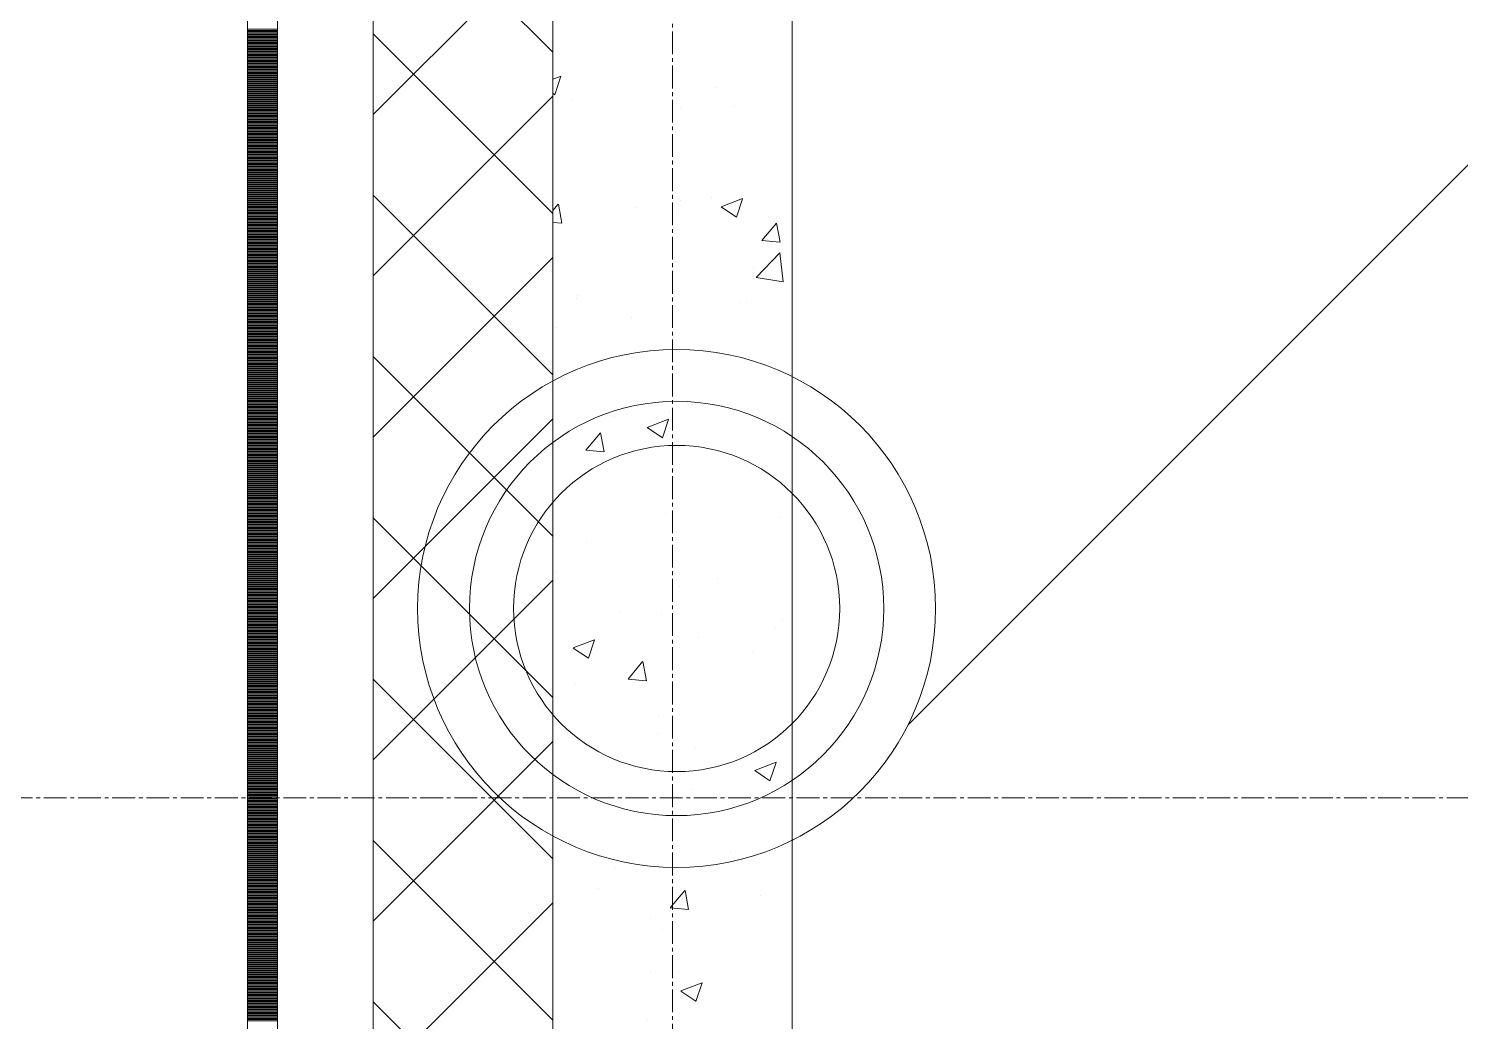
# Model space of a CAD drawing. Header units: millimetres. Extents: x 538266 to 1167394, y 114608 to 637157.
# Drawn here: x 828700 to 829896, y 151626 to 152455 of the extents above; entities that cross this region are included whole.
import ezdxf
from ezdxf.enums import TextEntityAlignment as Align

# ---------------------------------------------------------------- set-up
doc = ezdxf.new("R2010")
doc.units = ezdxf.units.MM
doc.linetypes.add('CENTER2', pattern=[28.575, 19.05, -3.175, 3.175, -3.175])
doc.linetypes.add('DASHED', pattern=[19.05, 12.7, -6.35])
doc.layers.get('Defpoints').update_dxf_attribs({"color": 140})
doc.layers.add('АР_Делит', color=120, linetype='Continuous', lineweight=0, plot=False)
for name, color, linetype, lineweight in [('АР_Стены ПЕНОблок', 52, 'Continuous', 20), ('АР_Тонкая', 254, 'Continuous', 5), ('АР_Утеплитель', 31, 'Continuous', 0), ('АР_Штриховка', 8, 'Continuous', 0)]:
    doc.layers.add(name, color=color, linetype=linetype, lineweight=lineweight)
doc.layers.add('РД_Оси_100', color=7, linetype='Continuous', lineweight=0, true_color=0x525252)
doc.layers.add('ФВ-5', color=7, linetype='Continuous')
doc.styles.add('style1', font='ARIALN.TTF')

# ---------------------------------------------------------------- blocks, each defined once
blk = doc.blocks.new('2_этаж')
at = {"layer": 'АР_Делит', "color": 18, "true_color": 0x000000}
for radius in [216.3, 173, 136.2]:
    blk.add_circle((672877, 151971.3), radius, dxfattribs=at)
at = {"layer": 'АР_Стены ПЕНОблок', "color": 18, "linetype": 'Continuous', "lineweight": 20, "true_color": 0x000000}
for p, q in [((672773.6, 213213.2), (672773.6, 137013.2)), ((672973.6, 137013.2), (672973.6, 213213.2))]:
    blk.add_line(p, q, dxfattribs=at)
at = {"layer": 'АР_Тонкая', "color": 18, "linetype": 'Continuous', "lineweight": 5, "true_color": 0x000000}
for p, q in [((672518.6, 213213.2), (672518.6, 137013.2)), ((672543.6, 213213.2), (672543.6, 137013.2)), ((672543.6, 137013.2), (672543.6, 213213.2)), ((672623.6, 137013.2), (672623.6, 213213.2))]:
    blk.add_line(p, q, dxfattribs=at)
at = {"layer": 'АР_Утеплитель', "color": 18, "linetype": 'Continuous', "lineweight": 0, "true_color": 0x000000}
for p, q in [((672623.6, 213213.2), (672623.6, 137013.2)), ((672773.6, 137013.2), (672773.6, 213213.2))]:
    blk.add_line(p, q, dxfattribs=at)
at = {"layer": 'АР_Штриховка', "color": 18, "linetype": 'Continuous', "lineweight": 0, "true_color": 0x000000}
for p, q in [((672773.6, 152435.8), (672623.6, 152585.8)), ((672623.6, 152383.7), (672773.6, 152533.7)), ((672518.6, 152455), (672543.6, 152455)), ((672518.6, 152454), (672543.6, 152454)), ((672518.6, 152453), (672543.6, 152453)), ((672518.6, 152452), (672543.6, 152452)), ((672518.6, 152451), (672543.6, 152451)), ((672518.6, 152450), (672543.6, 152450)), ((672518.6, 152449), (672543.6, 152449)), ((672773.6, 152301.1), (672623.6, 152451.1)), ((672518.6, 152448), (672543.6, 152448)), ((672518.6, 152447), (672543.6, 152447)), ((672518.6, 152446), (672543.6, 152446)), ((672518.6, 152445), (672543.6, 152445)), ((672518.6, 152444), (672543.6, 152444)), ((672518.6, 152443), (672543.6, 152443)), ((672518.6, 152442), (672543.6, 152442)), ((672518.6, 152441), (672543.6, 152441)), ((672518.6, 152440), (672543.6, 152440)), ((672518.6, 152439), (672543.6, 152439)), ((672518.6, 152438), (672543.6, 152438)), ((672518.6, 152437), (672543.6, 152437)), ((672518.6, 152436), (672543.6, 152436)), ((672518.6, 152435), (672543.6, 152435)), ((672518.6, 152434), (672543.6, 152434)), ((672518.6, 152433), (672543.6, 152433)), ((672518.6, 152432), (672543.6, 152432)), ((672518.6, 152431), (672543.6, 152431)), ((672518.6, 152430), (672543.6, 152430)), ((672518.6, 152429), (672543.6, 152429)), ((672518.6, 152428), (672543.6, 152428)), ((672518.6, 152427), (672543.6, 152427)), ((672518.6, 152426), (672543.6, 152426)), ((672518.6, 152425), (672543.6, 152425)), ((672518.6, 152424), (672543.6, 152424)), ((672518.6, 152423), (672543.6, 152423)), ((672518.6, 152422), (672543.6, 152422)), ((672518.6, 152421), (672543.6, 152421)), ((672518.6, 152420), (672543.6, 152420)), ((672518.6, 152419), (672543.6, 152419)), ((672518.6, 152418), (672543.6, 152418)), ((672518.6, 152417), (672543.6, 152417)), ((672518.6, 152416), (672543.6, 152416)), ((672518.6, 152415), (672543.6, 152415)), ((672518.6, 152414), (672543.6, 152414)), ((672518.6, 152413), (672543.6, 152413)), ((672773.6, 152413.2), (672780.5, 152415.8)), ((672775.3, 152400.3), (672780.4, 152415.7)), ((672973.1, 152414.4), (672973.1, 152414.4)), ((672518.6, 152412), (672543.6, 152412)), ((672518.6, 152411), (672543.6, 152411)), ((672518.6, 152410), (672543.6, 152410)), ((672518.6, 152409), (672543.6, 152409)), ((672518.6, 152408), (672543.6, 152408)), ((672518.6, 152407), (672543.6, 152407)), ((672518.6, 152406), (672543.6, 152406)), ((672518.6, 152405), (672543.6, 152405)), ((672518.6, 152404), (672543.6, 152404)), ((672518.6, 152403), (672543.6, 152403)), ((672518.6, 152402), (672543.6, 152402)), ((672518.6, 152401), (672543.6, 152401)), ((672773.6, 152401.5), (672775.3, 152400.3)), ((672909.5, 152406), (672909.5, 152406)), ((672518.6, 152400), (672543.6, 152400)), ((672518.6, 152399), (672543.6, 152399)), ((672518.6, 152398), (672543.6, 152398)), ((672518.6, 152397), (672543.6, 152397)), ((672518.6, 152396), (672543.6, 152396)), ((672518.6, 152395), (672543.6, 152395)), ((672518.6, 152394), (672543.6, 152394)), ((672518.6, 152393), (672543.6, 152393)), ((672518.6, 152392), (672543.6, 152392)), ((672518.6, 152391), (672543.6, 152391)), ((672518.6, 152390), (672543.6, 152390)), ((672518.6, 152389), (672543.6, 152389)), ((672623.6, 152249), (672773.6, 152399)), ((672789.7, 152396.2), (672789.7, 152396.2)), ((672925.3, 152390.5), (672925.3, 152390.5)), ((672518.6, 152388), (672543.6, 152388)), ((672518.6, 152387), (672543.6, 152387)), ((672518.6, 152386), (672543.6, 152386)), ((672518.6, 152385), (672543.6, 152385)), ((672518.6, 152384), (672543.6, 152384)), ((672518.6, 152383), (672543.6, 152383)), ((672518.6, 152382), (672543.6, 152382)), ((672518.6, 152381), (672543.6, 152381)), ((672518.6, 152380), (672543.6, 152380)), ((672518.6, 152379), (672543.6, 152379)), ((672518.6, 152378), (672543.6, 152378)), ((672518.6, 152377), (672543.6, 152377)), ((672880.1, 152388.7), (672880.1, 152388.7)), ((672518.6, 152376), (672543.6, 152376)), ((672518.6, 152375), (672543.6, 152375)), ((672518.6, 152374), (672543.6, 152374)), ((672518.6, 152373), (672543.6, 152373)), ((672518.6, 152372), (672543.6, 152372)), ((672518.6, 152371), (672543.6, 152371)), ((672518.6, 152370), (672543.6, 152370)), ((672518.6, 152369), (672543.6, 152369)), ((672518.6, 152368), (672543.6, 152368)), ((672518.6, 152367), (672543.6, 152367)), ((672518.6, 152366), (672543.6, 152366)), ((672518.6, 152365), (672543.6, 152365)), ((672518.6, 152364), (672543.6, 152364)), ((672518.6, 152363), (672543.6, 152363)), ((672518.6, 152362), (672543.6, 152362)), ((672518.6, 152361), (672543.6, 152361)), ((672518.6, 152360), (672543.6, 152360)), ((672518.6, 152359), (672543.6, 152359)), ((672518.6, 152358), (672543.6, 152358)), ((672518.6, 152357), (672543.6, 152357)), ((672518.6, 152356), (672543.6, 152356)), ((672518.6, 152355), (672543.6, 152355)), ((672518.6, 152354), (672543.6, 152354)), ((672518.6, 152353), (672543.6, 152353)), ((672518.6, 152352), (672543.6, 152352)), ((672518.6, 152351), (672543.6, 152351)), ((672518.6, 152350), (672543.6, 152350)), ((672518.6, 152349), (672543.6, 152349)), ((672518.6, 152348), (672543.6, 152348)), ((672518.6, 152347), (672543.6, 152347)), ((672518.6, 152346), (672543.6, 152346)), ((672518.6, 152345), (672543.6, 152345)), ((672518.6, 152344), (672543.6, 152344)), ((672518.6, 152343), (672543.6, 152343)), ((672518.6, 152342), (672543.6, 152342)), ((672518.6, 152341), (672543.6, 152341)), ((672518.6, 152340), (672543.6, 152340)), ((672518.6, 152339), (672543.6, 152339)), ((672518.6, 152338), (672543.6, 152338)), ((672518.6, 152337), (672543.6, 152337)), ((672518.6, 152336), (672543.6, 152336)), ((672518.6, 152335), (672543.6, 152335)), ((672518.6, 152334), (672543.6, 152334)), ((672518.6, 152333), (672543.6, 152333)), ((672518.6, 152332), (672543.6, 152332)), ((672518.6, 152331), (672543.6, 152331)), ((672518.6, 152330), (672543.6, 152330)), ((672518.6, 152329), (672543.6, 152329)), ((672518.6, 152328), (672543.6, 152328)), ((672518.6, 152327), (672543.6, 152327)), ((672518.6, 152326), (672543.6, 152326)), ((672518.6, 152325), (672543.6, 152325)), ((672518.6, 152324), (672543.6, 152324)), ((672518.6, 152323), (672543.6, 152323)), ((672518.6, 152322), (672543.6, 152322)), ((672518.6, 152321), (672543.6, 152321)), ((672518.6, 152320), (672543.6, 152320)), ((672518.6, 152319), (672543.6, 152319)), ((672518.6, 152318), (672543.6, 152318)), ((672518.6, 152317), (672543.6, 152317)), ((672518.6, 152316), (672543.6, 152316)), ((672518.6, 152315), (672543.6, 152315)), ((672518.6, 152314), (672543.6, 152314)), ((672518.6, 152313), (672543.6, 152313)), ((672518.6, 152312), (672543.6, 152312)), ((672518.6, 152311), (672543.6, 152311)), ((672518.6, 152310), (672543.6, 152310)), ((672518.6, 152309), (672543.6, 152309)), ((672518.6, 152308), (672543.6, 152308)), ((672518.6, 152307), (672543.6, 152307)), ((672518.6, 152306), (672543.6, 152306)), ((672773.6, 152166.4), (672623.6, 152316.4)), ((672773.6, 152303.6), (672778.1, 152309)), ((672781.2, 152293.1), (672778.3, 152309)), ((672842.7, 152305.8), (672842.7, 152305.8)), ((672880.3, 152311.6), (672880.3, 152311.6)), ((672906.3, 152314.2), (672906.3, 152314.2)), ((672914.2, 152306.6), (672926.9, 152298.1)), ((672914.3, 152306.7), (672932.1, 152313.6)), ((672926.9, 152298.1), (672932, 152313.4)), ((672518.6, 152305), (672543.6, 152305)), ((672518.6, 152304), (672543.6, 152304)), ((672518.6, 152303), (672543.6, 152303)), ((672518.6, 152302), (672543.6, 152302)), ((672518.6, 152301), (672543.6, 152301)), ((672518.6, 152300), (672543.6, 152300)), ((672518.6, 152299), (672543.6, 152299)), ((672518.6, 152298), (672543.6, 152298)), ((672518.6, 152297), (672543.6, 152297)), ((672518.6, 152296), (672543.6, 152296)), ((672518.6, 152295), (672543.6, 152295)), ((672518.6, 152294), (672543.6, 152294)), ((672773.6, 152293.7), (672781.1, 152293.1)), ((672877, 152304.2), (672877, 152304.2)), ((672518.6, 152293), (672543.6, 152293)), ((672518.6, 152292), (672543.6, 152292)), ((672518.6, 152291), (672543.6, 152291)), ((672518.6, 152290), (672543.6, 152290)), ((672518.6, 152289), (672543.6, 152289)), ((672518.6, 152288), (672543.6, 152288)), ((672518.6, 152287), (672543.6, 152287)), ((672518.6, 152286), (672543.6, 152286)), ((672518.6, 152285), (672543.6, 152285)), ((672518.6, 152284), (672543.6, 152284)), ((672518.6, 152283), (672543.6, 152283)), ((672518.6, 152282), (672543.6, 152282)), ((672948.1, 152278.5), (672960.3, 152293.1)), ((672963.4, 152277.2), (672960.5, 152293.1)), ((672518.6, 152281), (672543.6, 152281)), ((672518.6, 152280), (672543.6, 152280)), ((672518.6, 152279), (672543.6, 152279)), ((672518.6, 152278), (672543.6, 152278)), ((672518.6, 152277), (672543.6, 152277)), ((672518.6, 152276), (672543.6, 152276)), ((672518.6, 152275), (672543.6, 152275)), ((672518.6, 152274), (672543.6, 152274)), ((672518.6, 152273), (672543.6, 152273)), ((672518.6, 152272), (672543.6, 152272)), ((672518.6, 152271), (672543.6, 152271)), ((672518.6, 152270), (672543.6, 152270)), ((672948.1, 152278.5), (672963.3, 152277.2)), ((672518.6, 152269), (672543.6, 152269)), ((672518.6, 152268), (672543.6, 152268)), ((672518.6, 152267), (672543.6, 152267)), ((672518.6, 152266), (672543.6, 152266)), ((672518.6, 152265), (672543.6, 152265)), ((672518.6, 152264), (672543.6, 152264)), ((672518.6, 152263), (672543.6, 152263)), ((672518.6, 152262), (672543.6, 152262)), ((672518.6, 152261), (672543.6, 152261)), ((672518.6, 152260), (672543.6, 152260)), ((672518.6, 152259), (672543.6, 152259)), ((672518.6, 152258), (672543.6, 152258)), ((672623.6, 152114.3), (672773.6, 152264.3)), ((672875.8, 152260.7), (672875.8, 152260.7)), ((672943.4, 152247.6), (672963.2, 152268.3)), ((672966, 152244.1), (672963.2, 152268.3)), ((672518.6, 152257), (672543.6, 152257)), ((672518.6, 152256), (672543.6, 152256)), ((672518.6, 152255), (672543.6, 152255)), ((672518.6, 152254), (672543.6, 152254)), ((672518.6, 152253), (672543.6, 152253)), ((672518.6, 152252), (672543.6, 152252)), ((672518.6, 152251), (672543.6, 152251)), ((672518.6, 152250), (672543.6, 152250)), ((672518.6, 152249), (672543.6, 152249)), ((672518.6, 152248), (672543.6, 152248)), ((672518.6, 152247), (672543.6, 152247)), ((672518.6, 152246), (672543.6, 152246)), ((672941.2, 152255.8), (672941.2, 152255.8)), ((672943.4, 152247.6), (672966, 152244.1)), ((672518.6, 152245), (672543.6, 152245)), ((672518.6, 152244), (672543.6, 152244)), ((672518.6, 152243), (672543.6, 152243)), ((672518.6, 152242), (672543.6, 152242)), ((672518.6, 152241), (672543.6, 152241)), ((672518.6, 152240), (672543.6, 152240)), ((672518.6, 152239), (672543.6, 152239)), ((672518.6, 152238), (672543.6, 152238)), ((672518.6, 152237), (672543.6, 152237)), ((672518.6, 152236), (672543.6, 152236)), ((672518.6, 152235), (672543.6, 152235)), ((672518.6, 152234), (672543.6, 152234)), ((672518.6, 152233), (672543.6, 152233)), ((672518.6, 152232), (672543.6, 152232)), ((672518.6, 152231), (672543.6, 152231)), ((672518.6, 152230), (672543.6, 152230)), ((672518.6, 152229), (672543.6, 152229)), ((672518.6, 152228), (672543.6, 152228)), ((672518.6, 152227), (672543.6, 152227)), ((672518.6, 152226), (672543.6, 152226)), ((672518.6, 152225), (672543.6, 152225)), ((672518.6, 152224), (672543.6, 152224)), ((672518.6, 152223), (672543.6, 152223)), ((672518.6, 152222), (672543.6, 152222)), ((672793, 152230.4), (672793, 152230.4)), ((672793.8, 152232.3), (672793.8, 152232.3)), ((672929.4, 152226.6), (672929.4, 152226.6)), ((672935.7, 152226.7), (672935.7, 152226.7)), ((672518.6, 152221), (672543.6, 152221)), ((672518.6, 152220), (672543.6, 152220)), ((672518.6, 152219), (672543.6, 152219)), ((672518.6, 152218), (672543.6, 152218)), ((672518.6, 152217), (672543.6, 152217)), ((672518.6, 152216), (672543.6, 152216)), ((672518.6, 152215), (672543.6, 152215)), ((672518.6, 152214), (672543.6, 152214)), ((672518.6, 152213), (672543.6, 152213)), ((672518.6, 152212), (672543.6, 152212)), ((672518.6, 152211), (672543.6, 152211)), ((672518.6, 152210), (672543.6, 152210)), ((672839.5, 152214), (672839.5, 152214)), ((672873.9, 152219.6), (672873.9, 152219.6)), ((672518.6, 152209), (672543.6, 152209)), ((672518.6, 152208), (672543.6, 152208)), ((672518.6, 152207), (672543.6, 152207)), ((672518.6, 152206), (672543.6, 152206)), ((672518.6, 152205), (672543.6, 152205)), ((672518.6, 152204), (672543.6, 152204)), ((672518.6, 152203), (672543.6, 152203)), ((672518.6, 152202), (672543.6, 152202)), ((672518.6, 152201), (672543.6, 152201)), ((672518.6, 152200), (672543.6, 152200)), ((672518.6, 152199), (672543.6, 152199)), ((672518.6, 152198), (672543.6, 152198)), ((672775.9, 152205.6), (672775.9, 152205.6)), ((672518.6, 152197), (672543.6, 152197)), ((672518.6, 152196), (672543.6, 152196)), ((672518.6, 152195), (672543.6, 152195)), ((672518.6, 152194), (672543.6, 152194)), ((672518.6, 152193), (672543.6, 152193)), ((672518.6, 152192), (672543.6, 152192)), ((672518.6, 152191), (672543.6, 152191)), ((672518.6, 152190), (672543.6, 152190)), ((672518.6, 152189), (672543.6, 152189)), ((672518.6, 152188), (672543.6, 152188)), ((672518.6, 152187), (672543.6, 152187)), ((672518.6, 152186), (672543.6, 152186)), ((672518.6, 152185), (672543.6, 152185)), ((672518.6, 152184), (672543.6, 152184)), ((672518.6, 152183), (672543.6, 152183)), ((672518.6, 152182), (672543.6, 152182)), ((672518.6, 152181), (672543.6, 152181)), ((672518.6, 152180), (672543.6, 152180)), ((672518.6, 152179), (672543.6, 152179)), ((672518.6, 152178), (672543.6, 152178)), ((672518.6, 152177), (672543.6, 152177)), ((672518.6, 152176), (672543.6, 152176)), ((672518.6, 152175), (672543.6, 152175)), ((672518.6, 152174), (672543.6, 152174)), ((672773.6, 152031.7), (672623.6, 152181.7)), ((672518.6, 152173), (672543.6, 152173)), ((672518.6, 152172), (672543.6, 152172)), ((672518.6, 152171), (672543.6, 152171)), ((672518.6, 152170), (672543.6, 152170)), ((672518.6, 152169), (672543.6, 152169)), ((672518.6, 152168), (672543.6, 152168)), ((672518.6, 152167), (672543.6, 152167)), ((672518.6, 152166), (672543.6, 152166)), ((672518.6, 152165), (672543.6, 152165)), ((672518.6, 152164), (672543.6, 152164)), ((672518.6, 152163), (672543.6, 152163)), ((672518.6, 152162), (672543.6, 152162)), ((672518.6, 152161), (672543.6, 152161)), ((672518.6, 152160), (672543.6, 152160)), ((672518.6, 152159), (672543.6, 152159)), ((672518.6, 152158), (672543.6, 152158)), ((672518.6, 152157), (672543.6, 152157)), ((672518.6, 152156), (672543.6, 152156)), ((672518.6, 152155), (672543.6, 152155)), ((672518.6, 152154), (672543.6, 152154)), ((672518.6, 152153), (672543.6, 152153)), ((672518.6, 152152), (672543.6, 152152)), ((672518.6, 152151), (672543.6, 152151)), ((672518.6, 152150), (672543.6, 152150)), ((672518.6, 152149), (672543.6, 152149)), ((672518.6, 152148), (672543.6, 152148)), ((672518.6, 152147), (672543.6, 152147)), ((672518.6, 152146), (672543.6, 152146)), ((672518.6, 152145), (672543.6, 152145)), ((672518.6, 152144), (672543.6, 152144)), ((672518.6, 152143), (672543.6, 152143)), ((672518.6, 152142), (672543.6, 152142)), ((672518.6, 152141), (672543.6, 152141)), ((672518.6, 152140), (672543.6, 152140)), ((672518.6, 152139), (672543.6, 152139)), ((672518.6, 152138), (672543.6, 152138)), ((672890, 152141.5), (672890, 152141.5)), ((672518.6, 152137), (672543.6, 152137)), ((672518.6, 152136), (672543.6, 152136)), ((672518.6, 152135), (672543.6, 152135)), ((672518.6, 152134), (672543.6, 152134)), ((672518.6, 152133), (672543.6, 152133)), ((672518.6, 152132), (672543.6, 152132)), ((672518.6, 152131), (672543.6, 152131)), ((672518.6, 152130), (672543.6, 152130)), ((672518.6, 152129), (672543.6, 152129)), ((672518.6, 152128), (672543.6, 152128)), ((672518.6, 152127), (672543.6, 152127)), ((672518.6, 152126), (672543.6, 152126)), ((672623.6, 151979.6), (672773.6, 152129.6)), ((672825.3, 152131.6), (672825.3, 152131.6)), ((672852.5, 152122.5), (672870.3, 152129.4)), ((672865.1, 152113.9), (672870.2, 152129.2)), ((672868.9, 152126.5), (672868.9, 152126.5)), ((672870.8, 152135.1), (672870.8, 152135.1)), ((672960.9, 152125.9), (672960.9, 152125.9)), ((672518.6, 152125), (672543.6, 152125)), ((672518.6, 152124), (672543.6, 152124)), ((672518.6, 152123), (672543.6, 152123)), ((672518.6, 152122), (672543.6, 152122)), ((672518.6, 152121), (672543.6, 152121)), ((672518.6, 152120), (672543.6, 152120)), ((672518.6, 152119), (672543.6, 152119)), ((672518.6, 152118), (672543.6, 152118)), ((672518.6, 152117), (672543.6, 152117)), ((672518.6, 152116), (672543.6, 152116)), ((672518.6, 152115), (672543.6, 152115)), ((672518.6, 152114), (672543.6, 152114)), ((672801.1, 152103.4), (672813.4, 152118)), ((672816.5, 152102.1), (672813.5, 152118)), ((672852.4, 152122.4), (672865.1, 152113.9)), ((672518.6, 152113), (672543.6, 152113)), ((672518.6, 152112), (672543.6, 152112)), ((672518.6, 152111), (672543.6, 152111)), ((672518.6, 152110), (672543.6, 152110)), ((672518.6, 152109), (672543.6, 152109)), ((672518.6, 152108), (672543.6, 152108)), ((672518.6, 152107), (672543.6, 152107)), ((672518.6, 152106), (672543.6, 152106)), ((672518.6, 152105), (672543.6, 152105)), ((672518.6, 152104), (672543.6, 152104)), ((672518.6, 152103), (672543.6, 152103)), ((672518.6, 152102), (672543.6, 152102)), ((672801.1, 152103.4), (672816.3, 152102)), ((672518.6, 152101), (672543.6, 152101)), ((672518.6, 152100), (672543.6, 152100)), ((672518.6, 152099), (672543.6, 152099)), ((672518.6, 152098), (672543.6, 152098)), ((672518.6, 152097), (672543.6, 152097)), ((672518.6, 152096), (672543.6, 152096)), ((672518.6, 152095), (672543.6, 152095)), ((672518.6, 152094), (672543.6, 152094)), ((672518.6, 152093), (672543.6, 152093)), ((672518.6, 152092), (672543.6, 152092)), ((672518.6, 152091), (672543.6, 152091)), ((672518.6, 152090), (672543.6, 152090)), ((672518.6, 152089), (672543.6, 152089)), ((672518.6, 152088), (672543.6, 152088)), ((672518.6, 152087), (672543.6, 152087)), ((672518.6, 152086), (672543.6, 152086)), ((672518.6, 152085), (672543.6, 152085)), ((672518.6, 152084), (672543.6, 152084)), ((672518.6, 152083), (672543.6, 152083)), ((672518.6, 152082), (672543.6, 152082)), ((672518.6, 152081), (672543.6, 152081)), ((672518.6, 152080), (672543.6, 152080)), ((672518.6, 152079), (672543.6, 152079)), ((672518.6, 152078), (672543.6, 152078)), ((672518.6, 152077), (672543.6, 152077)), ((672518.6, 152076), (672543.6, 152076)), ((672518.6, 152075), (672543.6, 152075)), ((672518.6, 152074), (672543.6, 152074)), ((672518.6, 152073), (672543.6, 152073)), ((672518.6, 152072), (672543.6, 152072)), ((672518.6, 152071), (672543.6, 152071)), ((672518.6, 152070), (672543.6, 152070)), ((672518.6, 152069), (672543.6, 152069)), ((672518.6, 152068), (672543.6, 152068)), ((672518.6, 152067), (672543.6, 152067)), ((672518.6, 152066), (672543.6, 152066)), ((672518.6, 152065), (672543.6, 152065)), ((672518.6, 152064), (672543.6, 152064)), ((672518.6, 152063), (672543.6, 152063)), ((672518.6, 152062), (672543.6, 152062)), ((672518.6, 152061), (672543.6, 152061)), ((672518.6, 152060), (672543.6, 152060)), ((672518.6, 152059), (672543.6, 152059)), ((672518.6, 152058), (672543.6, 152058)), ((672518.6, 152057), (672543.6, 152057)), ((672518.6, 152056), (672543.6, 152056)), ((672518.6, 152055), (672543.6, 152055)), ((672518.6, 152054), (672543.6, 152054)), ((672518.6, 152053), (672543.6, 152053)), ((672518.6, 152052), (672543.6, 152052)), ((672518.6, 152051), (672543.6, 152051)), ((672518.6, 152050), (672543.6, 152050)), ((672518.6, 152049), (672543.6, 152049)), ((672518.6, 152048), (672543.6, 152048)), ((672518.6, 152047), (672543.6, 152047)), ((672518.6, 152046), (672543.6, 152046)), ((672518.6, 152045), (672543.6, 152045)), ((672518.6, 152044), (672543.6, 152044)), ((672518.6, 152043), (672543.6, 152043)), ((672773.6, 151897), (672623.6, 152047)), ((672867.8, 152050.5), (672867.8, 152050.5)), ((672962.5, 152047.4), (672962.5, 152047.4)), ((672518.6, 152042), (672543.6, 152042)), ((672518.6, 152041), (672543.6, 152041)), ((672518.6, 152040), (672543.6, 152040)), ((672518.6, 152039), (672543.6, 152039)), ((672518.6, 152038), (672543.6, 152038)), ((672518.6, 152037), (672543.6, 152037)), ((672518.6, 152036), (672543.6, 152036)), ((672518.6, 152035), (672543.6, 152035)), ((672518.6, 152034), (672543.6, 152034)), ((672518.6, 152033), (672543.6, 152033)), ((672518.6, 152032), (672543.6, 152032)), ((672518.6, 152031), (672543.6, 152031)), ((672518.6, 152030), (672543.6, 152030)), ((672518.6, 152029), (672543.6, 152029)), ((672518.6, 152028), (672543.6, 152028)), ((672518.6, 152027), (672543.6, 152027)), ((672518.6, 152026), (672543.6, 152026)), ((672518.6, 152025), (672543.6, 152025)), ((672518.6, 152024), (672543.6, 152024)), ((672518.6, 152023), (672543.6, 152023)), ((672518.6, 152022), (672543.6, 152022)), ((672518.6, 152021), (672543.6, 152021)), ((672518.6, 152020), (672543.6, 152020)), ((672518.6, 152019), (672543.6, 152019)), ((672802, 152026.3), (672802, 152026.3)), ((672518.6, 152018), (672543.6, 152018)), ((672518.6, 152017), (672543.6, 152017)), ((672518.6, 152016), (672543.6, 152016)), ((672518.6, 152015), (672543.6, 152015)), ((672518.6, 152014), (672543.6, 152014)), ((672518.6, 152013), (672543.6, 152013)), ((672518.6, 152012), (672543.6, 152012)), ((672518.6, 152011), (672543.6, 152011)), ((672518.6, 152010), (672543.6, 152010)), ((672518.6, 152009), (672543.6, 152009)), ((672518.6, 152008), (672543.6, 152008)), ((672518.6, 152007), (672543.6, 152007)), ((672518.6, 152006), (672543.6, 152006)), ((672518.6, 152005), (672543.6, 152005)), ((672518.6, 152004), (672543.6, 152004)), ((672518.6, 152003), (672543.6, 152003)), ((672518.6, 152002), (672543.6, 152002)), ((672518.6, 152001), (672543.6, 152001)), ((672518.6, 152000), (672543.6, 152000)), ((672518.6, 151999), (672543.6, 151999)), ((672518.6, 151998), (672543.6, 151998)), ((672518.6, 151997), (672543.6, 151997)), ((672518.6, 151996), (672543.6, 151996)), ((672518.6, 151995), (672543.6, 151995)), ((672623.6, 151844.9), (672773.6, 151994.9)), ((672775.8, 152001.8), (672775.8, 152001.8)), ((672911.4, 151996.1), (672911.4, 151996.1)), ((672518.6, 151994), (672543.6, 151994)), ((672518.6, 151993), (672543.6, 151993)), ((672518.6, 151992), (672543.6, 151992)), ((672518.6, 151991), (672543.6, 151991)), ((672518.6, 151990), (672543.6, 151990)), ((672518.6, 151989), (672543.6, 151989)), ((672518.6, 151988), (672543.6, 151988)), ((672518.6, 151987), (672543.6, 151987)), ((672518.6, 151986), (672543.6, 151986)), ((672518.6, 151985), (672543.6, 151985)), ((672518.6, 151984), (672543.6, 151984)), ((672518.6, 151983), (672543.6, 151983)), ((672879.6, 151990), (672879.6, 151990)), ((672518.6, 151982), (672543.6, 151982)), ((672518.6, 151981), (672543.6, 151981)), ((672518.6, 151980), (672543.6, 151980)), ((672518.6, 151979), (672543.6, 151979)), ((672518.6, 151978), (672543.6, 151978)), ((672518.6, 151977), (672543.6, 151977)), ((672518.6, 151976), (672543.6, 151976)), ((672518.6, 151975), (672543.6, 151975)), ((672518.6, 151974), (672543.6, 151974)), ((672518.6, 151973), (672543.6, 151973)), ((672518.6, 151972), (672543.6, 151972)), ((672518.6, 151971), (672543.6, 151971)), ((672518.6, 151970), (672543.6, 151970)), ((672518.6, 151969), (672543.6, 151969)), ((672518.6, 151968), (672543.6, 151968)), ((672518.6, 151967), (672543.6, 151967)), ((672518.6, 151966), (672543.6, 151966)), ((672518.6, 151965), (672543.6, 151965)), ((672518.6, 151964), (672543.6, 151964)), ((672518.6, 151963), (672543.6, 151963)), ((672518.6, 151962), (672543.6, 151962)), ((672518.6, 151961), (672543.6, 151961)), ((672518.6, 151960), (672543.6, 151960)), ((672518.6, 151959), (672543.6, 151959)), ((672829.4, 151967.7), (672829.4, 151967.7)), ((672864.7, 151965.9), (672864.7, 151965.9)), ((672965, 151962), (672965, 151962)), ((672518.6, 151958), (672543.6, 151958)), ((672518.6, 151957), (672543.6, 151957)), ((672518.6, 151956), (672543.6, 151956)), ((672518.6, 151955), (672543.6, 151955)), ((672518.6, 151954), (672543.6, 151954)), ((672518.6, 151953), (672543.6, 151953)), ((672518.6, 151952), (672543.6, 151952)), ((672518.6, 151951), (672543.6, 151951)), ((672518.6, 151950), (672543.6, 151950)), ((672518.6, 151949), (672543.6, 151949)), ((672518.6, 151948), (672543.6, 151948)), ((672518.6, 151947), (672543.6, 151947)), ((672895.6, 151947.2), (672895.6, 151947.2)), ((672959.2, 151955.6), (672959.2, 151955.6)), ((672518.6, 151946), (672543.6, 151946)), ((672518.6, 151945), (672543.6, 151945)), ((672518.6, 151944), (672543.6, 151944)), ((672518.6, 151943), (672543.6, 151943)), ((672518.6, 151942), (672543.6, 151942)), ((672518.6, 151941), (672543.6, 151941)), ((672518.6, 151940), (672543.6, 151940)), ((672518.6, 151939), (672543.6, 151939)), ((672518.6, 151938), (672543.6, 151938)), ((672518.6, 151937), (672543.6, 151937)), ((672518.6, 151936), (672543.6, 151936)), ((672518.6, 151935), (672543.6, 151935)), ((672790.6, 151938.2), (672803.3, 151929.7)), ((672790.7, 151938.4), (672808.5, 151945.2)), ((672803.3, 151929.7), (672808.4, 151945.1)), ((672518.6, 151934), (672543.6, 151934)), ((672518.6, 151933), (672543.6, 151933)), ((672518.6, 151932), (672543.6, 151932)), ((672518.6, 151931), (672543.6, 151931)), ((672518.6, 151930), (672543.6, 151930)), ((672518.6, 151929), (672543.6, 151929)), ((672518.6, 151928), (672543.6, 151928)), ((672518.6, 151927), (672543.6, 151927)), ((672518.6, 151926), (672543.6, 151926)), ((672518.6, 151925), (672543.6, 151925)), ((672518.6, 151924), (672543.6, 151924)), ((672518.6, 151923), (672543.6, 151923)), ((672836.4, 151912.3), (672848.6, 151926.9)), ((672851.7, 151911), (672848.8, 151926.9)), ((672940.4, 151934.2), (672940.4, 151934.2)), ((672518.6, 151922), (672543.6, 151922)), ((672518.6, 151921), (672543.6, 151921)), ((672518.6, 151920), (672543.6, 151920)), ((672518.6, 151919), (672543.6, 151919)), ((672518.6, 151918), (672543.6, 151918)), ((672518.6, 151917), (672543.6, 151917)), ((672518.6, 151916), (672543.6, 151916)), ((672518.6, 151915), (672543.6, 151915)), ((672518.6, 151914), (672543.6, 151914)), ((672518.6, 151913), (672543.6, 151913)), ((672518.6, 151912), (672543.6, 151912)), ((672518.6, 151911), (672543.6, 151911)), ((672773.6, 151762.3), (672623.6, 151912.3)), ((672836.4, 151912.3), (672851.6, 151911)), ((672518.6, 151910), (672543.6, 151910)), ((672518.6, 151909), (672543.6, 151909)), ((672518.6, 151908), (672543.6, 151908)), ((672518.6, 151907), (672543.6, 151907)), ((672518.6, 151906), (672543.6, 151906)), ((672518.6, 151905), (672543.6, 151905)), ((672518.6, 151904), (672543.6, 151904)), ((672518.6, 151903), (672543.6, 151903)), ((672518.6, 151902), (672543.6, 151902)), ((672518.6, 151901), (672543.6, 151901)), ((672518.6, 151900), (672543.6, 151900)), ((672518.6, 151899), (672543.6, 151899)), ((672792.3, 151908.8), (672792.3, 151908.8)), ((672518.6, 151898), (672543.6, 151898)), ((672518.6, 151897), (672543.6, 151897)), ((672518.6, 151896), (672543.6, 151896)), ((672518.6, 151895), (672543.6, 151895)), ((672518.6, 151894), (672543.6, 151894)), ((672518.6, 151893), (672543.6, 151893)), ((672518.6, 151892), (672543.6, 151892)), ((672518.6, 151891), (672543.6, 151891)), ((672518.6, 151890), (672543.6, 151890)), ((672518.6, 151889), (672543.6, 151889)), ((672518.6, 151888), (672543.6, 151888)), ((672518.6, 151887), (672543.6, 151887)), ((672518.6, 151886), (672543.6, 151886)), ((672518.6, 151885), (672543.6, 151885)), ((672518.6, 151884), (672543.6, 151884)), ((672518.6, 151883), (672543.6, 151883)), ((672518.6, 151882), (672543.6, 151882)), ((672518.6, 151881), (672543.6, 151881)), ((672518.6, 151880), (672543.6, 151880)), ((672518.6, 151879), (672543.6, 151879)), ((672518.6, 151878), (672543.6, 151878)), ((672518.6, 151877), (672543.6, 151877)), ((672518.6, 151876), (672543.6, 151876)), ((672518.6, 151875), (672543.6, 151875)), ((672861.6, 151881.4), (672861.6, 151881.4)), ((672518.6, 151874), (672543.6, 151874)), ((672518.6, 151873), (672543.6, 151873)), ((672518.6, 151872), (672543.6, 151872)), ((672518.6, 151871), (672543.6, 151871)), ((672518.6, 151870), (672543.6, 151870)), ((672518.6, 151869), (672543.6, 151869)), ((672518.6, 151868), (672543.6, 151868)), ((672518.6, 151867), (672543.6, 151867)), ((672518.6, 151866), (672543.6, 151866)), ((672518.6, 151865), (672543.6, 151865)), ((672518.6, 151864), (672543.6, 151864)), ((672518.6, 151863), (672543.6, 151863)), ((672860.9, 151867), (672860.9, 151867)), ((672518.6, 151862), (672543.6, 151862)), ((672518.6, 151861), (672543.6, 151861)), ((672518.6, 151860), (672543.6, 151860)), ((672518.6, 151859), (672543.6, 151859)), ((672518.6, 151858), (672543.6, 151858)), ((672518.6, 151857), (672543.6, 151857)), ((672518.6, 151856), (672543.6, 151856)), ((672518.6, 151855), (672543.6, 151855)), ((672518.6, 151854), (672543.6, 151854)), ((672518.6, 151853), (672543.6, 151853)), ((672518.6, 151852), (672543.6, 151852)), ((672518.6, 151851), (672543.6, 151851)), ((672623.6, 151710.2), (672773.6, 151860.2)), ((672892.4, 151855.4), (672892.4, 151855.4)), ((672518.6, 151850), (672543.6, 151850)), ((672518.6, 151849), (672543.6, 151849)), ((672518.6, 151848), (672543.6, 151848)), ((672518.6, 151847), (672543.6, 151847)), ((672518.6, 151846), (672543.6, 151846)), ((672518.6, 151845), (672543.6, 151845)), ((672518.6, 151844), (672543.6, 151844)), ((672518.6, 151843), (672543.6, 151843)), ((672518.6, 151842), (672543.6, 151842)), ((672518.6, 151841), (672543.6, 151841)), ((672518.6, 151840), (672543.6, 151840)), ((672518.6, 151839), (672543.6, 151839)), ((672828.8, 151847.1), (672828.8, 151847.1)), ((672942.3, 151836.1), (672960.1, 151842.9)), ((672954.9, 151827.4), (672960, 151842.8)), ((672518.6, 151838), (672543.6, 151838)), ((672518.6, 151837), (672543.6, 151837)), ((672518.6, 151836), (672543.6, 151836)), ((672518.6, 151835), (672543.6, 151835)), ((672518.6, 151834), (672543.6, 151834)), ((672518.6, 151833), (672543.6, 151833)), ((672518.6, 151832), (672543.6, 151832)), ((672518.6, 151831), (672543.6, 151831)), ((672518.6, 151830), (672543.6, 151830)), ((672518.6, 151829), (672543.6, 151829)), ((672518.6, 151828), (672543.6, 151828)), ((672518.6, 151827), (672543.6, 151827)), ((672942.2, 151836), (672954.9, 151827.4)), ((672518.6, 151826), (672543.6, 151826)), ((672518.6, 151825), (672543.6, 151825)), ((672518.6, 151824), (672543.6, 151824)), ((672518.6, 151823), (672543.6, 151823)), ((672518.6, 151822), (672543.6, 151822)), ((672518.6, 151821), (672543.6, 151821)), ((672518.6, 151820), (672543.6, 151820)), ((672518.6, 151819), (672543.6, 151819)), ((672518.6, 151818), (672543.6, 151818)), ((672518.6, 151817), (672543.6, 151817)), ((672518.6, 151816), (672543.6, 151816)), ((672518.6, 151815), (672543.6, 151815)), ((672889.3, 151819.9), (672889.3, 151819.9)), ((672518.6, 151814), (672543.6, 151814)), ((672518.6, 151813), (672543.6, 151813)), ((672518.6, 151812), (672543.6, 151812)), ((672518.6, 151811), (672543.6, 151811)), ((672518.6, 151810), (672543.6, 151810)), ((672518.6, 151809), (672543.6, 151809)), ((672518.6, 151808), (672543.6, 151808)), ((672518.6, 151807), (672543.6, 151807)), ((672518.6, 151806), (672543.6, 151806)), ((672518.6, 151805), (672543.6, 151805)), ((672518.6, 151804), (672543.6, 151804)), ((672518.6, 151803), (672543.6, 151803)), ((672518.6, 151802), (672543.6, 151802)), ((672518.6, 151801), (672543.6, 151801)), ((672518.6, 151800), (672543.6, 151800)), ((672518.6, 151799), (672543.6, 151799)), ((672518.6, 151798), (672543.6, 151798)), ((672518.6, 151797), (672543.6, 151797)), ((672518.6, 151796), (672543.6, 151796)), ((672518.6, 151795), (672543.6, 151795)), ((672518.6, 151794), (672543.6, 151794)), ((672518.6, 151793), (672543.6, 151793)), ((672518.6, 151792), (672543.6, 151792)), ((672518.6, 151791), (672543.6, 151791)), ((672858.5, 151796.8), (672858.5, 151796.8)), ((672518.6, 151790), (672543.6, 151790)), ((672518.6, 151789), (672543.6, 151789)), ((672518.6, 151788), (672543.6, 151788)), ((672518.6, 151787), (672543.6, 151787)), ((672518.6, 151786), (672543.6, 151786)), ((672518.6, 151785), (672543.6, 151785)), ((672518.6, 151784), (672543.6, 151784)), ((672518.6, 151783), (672543.6, 151783)), ((672518.6, 151782), (672543.6, 151782)), ((672518.6, 151781), (672543.6, 151781)), ((672518.6, 151780), (672543.6, 151780)), ((672518.6, 151779), (672543.6, 151779)), ((672518.6, 151778), (672543.6, 151778)), ((672518.6, 151777), (672543.6, 151777)), ((672518.6, 151776), (672543.6, 151776)), ((672518.6, 151775), (672543.6, 151775)), ((672518.6, 151774), (672543.6, 151774)), ((672518.6, 151773), (672543.6, 151773)), ((672518.6, 151772), (672543.6, 151772)), ((672518.6, 151771), (672543.6, 151771)), ((672518.6, 151770), (672543.6, 151770)), ((672518.6, 151769), (672543.6, 151769)), ((672518.6, 151768), (672543.6, 151768)), ((672773.6, 151627.6), (672623.6, 151777.6)), ((672921.8, 151767.9), (672921.8, 151767.9)), ((672518.6, 151767), (672543.6, 151767)), ((672518.6, 151766), (672543.6, 151766)), ((672518.6, 151765), (672543.6, 151765)), ((672518.6, 151764), (672543.6, 151764)), ((672518.6, 151763), (672543.6, 151763)), ((672518.6, 151762), (672543.6, 151762)), ((672518.6, 151761), (672543.6, 151761)), ((672518.6, 151760), (672543.6, 151760)), ((672518.6, 151759), (672543.6, 151759)), ((672518.6, 151758), (672543.6, 151758)), ((672518.6, 151757), (672543.6, 151757)), ((672518.6, 151756), (672543.6, 151756)), ((672825.6, 151755.3), (672825.6, 151755.3)), ((672518.6, 151755), (672543.6, 151755)), ((672518.6, 151754), (672543.6, 151754)), ((672518.6, 151753), (672543.6, 151753)), ((672518.6, 151752), (672543.6, 151752)), ((672518.6, 151751), (672543.6, 151751)), ((672518.6, 151750), (672543.6, 151750)), ((672518.6, 151749), (672543.6, 151749)), ((672518.6, 151748), (672543.6, 151748)), ((672518.6, 151747), (672543.6, 151747)), ((672518.6, 151746), (672543.6, 151746)), ((672518.6, 151745), (672543.6, 151745)), ((672518.6, 151744), (672543.6, 151744)), ((672518.6, 151743), (672543.6, 151743)), ((672518.6, 151742), (672543.6, 151742)), ((672518.6, 151741), (672543.6, 151741)), ((672518.6, 151740), (672543.6, 151740)), ((672518.6, 151739), (672543.6, 151739)), ((672518.6, 151738), (672543.6, 151738)), ((672518.6, 151737), (672543.6, 151737)), ((672518.6, 151736), (672543.6, 151736)), ((672518.6, 151735), (672543.6, 151735)), ((672518.6, 151734), (672543.6, 151734)), ((672518.6, 151733), (672543.6, 151733)), ((672518.6, 151732), (672543.6, 151732)), ((672811.4, 151737.2), (672811.4, 151737.2)), ((672871.6, 151721.3), (672883.9, 151735.8)), ((672887, 151720), (672884, 151735.9)), ((672947, 151731.4), (672947, 151731.4)), ((672518.6, 151731), (672543.6, 151731)), ((672518.6, 151730), (672543.6, 151730)), ((672518.6, 151729), (672543.6, 151729)), ((672518.6, 151728), (672543.6, 151728)), ((672518.6, 151727), (672543.6, 151727)), ((672518.6, 151726), (672543.6, 151726)), ((672518.6, 151725), (672543.6, 151725)), ((672518.6, 151724), (672543.6, 151724)), ((672518.6, 151723), (672543.6, 151723)), ((672518.6, 151722), (672543.6, 151722)), ((672518.6, 151721), (672543.6, 151721)), ((672518.6, 151720), (672543.6, 151720)), ((672623.6, 151575.5), (672773.6, 151725.5)), ((672871.6, 151721.2), (672886.8, 151719.9)), ((672518.6, 151719), (672543.6, 151719)), ((672518.6, 151718), (672543.6, 151718)), ((672518.6, 151717), (672543.6, 151717)), ((672518.6, 151716), (672543.6, 151716)), ((672518.6, 151715), (672543.6, 151715)), ((672518.6, 151714), (672543.6, 151714)), ((672518.6, 151713), (672543.6, 151713)), ((672518.6, 151712), (672543.6, 151712)), ((672518.6, 151711), (672543.6, 151711)), ((672518.6, 151710), (672543.6, 151710)), ((672518.6, 151709), (672543.6, 151709)), ((672518.6, 151708), (672543.6, 151708)), ((672855.4, 151712.3), (672855.4, 151712.3)), ((672518.6, 151707), (672543.6, 151707)), ((672518.6, 151706), (672543.6, 151706)), ((672518.6, 151705), (672543.6, 151705)), ((672518.6, 151704), (672543.6, 151704)), ((672518.6, 151703), (672543.6, 151703)), ((672518.6, 151702), (672543.6, 151702)), ((672518.6, 151701), (672543.6, 151701)), ((672518.6, 151700), (672543.6, 151700)), ((672518.6, 151699), (672543.6, 151699)), ((672518.6, 151698), (672543.6, 151698)), ((672518.6, 151697), (672543.6, 151697)), ((672518.6, 151696), (672543.6, 151696)), ((672865, 151703.1), (672865, 151703.1)), ((672518.6, 151695), (672543.6, 151695)), ((672518.6, 151694), (672543.6, 151694)), ((672518.6, 151693), (672543.6, 151693)), ((672518.6, 151692), (672543.6, 151692)), ((672518.6, 151691), (672543.6, 151691)), ((672518.6, 151690), (672543.6, 151690)), ((672518.6, 151689), (672543.6, 151689)), ((672518.6, 151688), (672543.6, 151688)), ((672518.6, 151687), (672543.6, 151687)), ((672518.6, 151686), (672543.6, 151686)), ((672518.6, 151685), (672543.6, 151685)), ((672518.6, 151684), (672543.6, 151684)), ((672518.6, 151683), (672543.6, 151683)), ((672518.6, 151682), (672543.6, 151682)), ((672518.6, 151681), (672543.6, 151681)), ((672518.6, 151680), (672543.6, 151680)), ((672518.6, 151679), (672543.6, 151679)), ((672518.6, 151678), (672543.6, 151678)), ((672518.6, 151677), (672543.6, 151677)), ((672518.6, 151676), (672543.6, 151676)), ((672518.6, 151675), (672543.6, 151675)), ((672518.6, 151674), (672543.6, 151674)), ((672518.6, 151673), (672543.6, 151673)), ((672518.6, 151672), (672543.6, 151672)), ((672518.6, 151671), (672543.6, 151671)), ((672518.6, 151670), (672543.6, 151670)), ((672518.6, 151669), (672543.6, 151669)), ((672518.6, 151668), (672543.6, 151668)), ((672518.6, 151667), (672543.6, 151667)), ((672518.6, 151666), (672543.6, 151666)), ((672518.6, 151665), (672543.6, 151665)), ((672518.6, 151664), (672543.6, 151664)), ((672518.6, 151663), (672543.6, 151663)), ((672518.6, 151662), (672543.6, 151662)), ((672518.6, 151661), (672543.6, 151661)), ((672518.6, 151660), (672543.6, 151660)), ((672855, 151667.7), (672855, 151667.7)), ((672878.8, 151668.3), (672878.8, 151668.3)), ((672518.6, 151659), (672543.6, 151659)), ((672518.6, 151658), (672543.6, 151658)), ((672518.6, 151657), (672543.6, 151657)), ((672518.6, 151656), (672543.6, 151656)), ((672518.6, 151655), (672543.6, 151655)), ((672518.6, 151654), (672543.6, 151654)), ((672518.6, 151653), (672543.6, 151653)), ((672518.6, 151652), (672543.6, 151652)), ((672518.6, 151651), (672543.6, 151651)), ((672518.6, 151650), (672543.6, 151650)), ((672518.6, 151649), (672543.6, 151649)), ((672518.6, 151648), (672543.6, 151648)), ((672880.4, 151651.8), (672893.1, 151643.3)), ((672880.5, 151651.9), (672898.3, 151658.7)), ((672893.1, 151643.2), (672898.2, 151658.6)), ((672518.6, 151647), (672543.6, 151647)), ((672518.6, 151646), (672543.6, 151646)), ((672518.6, 151645), (672543.6, 151645)), ((672518.6, 151644), (672543.6, 151644)), ((672518.6, 151643), (672543.6, 151643)), ((672518.6, 151642), (672543.6, 151642)), ((672518.6, 151641), (672543.6, 151641)), ((672518.6, 151640), (672543.6, 151640)), ((672518.6, 151639), (672543.6, 151639)), ((672518.6, 151638), (672543.6, 151638)), ((672518.6, 151637), (672543.6, 151637)), ((672518.6, 151636), (672543.6, 151636)), ((672773.6, 151492.9), (672623.6, 151642.9)), ((672518.6, 151635), (672543.6, 151635)), ((672518.6, 151634), (672543.6, 151634)), ((672518.6, 151633), (672543.6, 151633)), ((672518.6, 151632), (672543.6, 151632)), ((672518.6, 151631), (672543.6, 151631)), ((672518.6, 151630), (672543.6, 151630)), ((672518.6, 151629), (672543.6, 151629)), ((672518.6, 151628), (672543.6, 151628)), ((672518.6, 151627), (672543.6, 151627)), ((672852.3, 151627.7), (672852.3, 151627.7))]:
    blk.add_line(p, q, dxfattribs=at)
at = {"layer": 'Defpoints', "color": 18, "true_color": 0x000000, "style": 'style1'}
for p in [(677970.6, 219836.4), (678101.2, 211681.4)]:
    blk.add_attdef('АР-ПОМЕЩЕНИЕ:НАИМЕНОВАНИЕ', text='', height=100, dxfattribs=at).set_placement(p, align=Align.MIDDLE)
blk = doc.blocks.new('СОШ_2200_АР_ОСИ_М100_28.05.24')
at = {"layer": 'АР_Делит', "color": 251, "linetype": 'DASHED', "true_color": 0x636466}
blk.add_lwpolyline([(114955, 135155), (114955, -355), (93595.036, -355), (93595.036, 13855), (94145, 13855), (94145, 68320), (66055, 68320), (66055, 13857.73), (83455, 13857.73), (83455, -355), (45245, -355), (45245, 13145), (44695, 13145), (44695, 26755), (45245, 26755), (45245, 68320), (20455, 68320), (20455, 26755), (27955, 26755), (27955, 13145), (-355, 13145), (-355, 100855)], dxfattribs=at)
at = {"layer": 'РД_Оси_100', "color": 251, "linetype": 'CENTER2', "true_color": 0x636466}
for p, q in [((0, -6155), (0, 139938.679)), ((29555, 29400), (-5954.958, 29400))]:
    blk.add_line(p, q, dxfattribs=at)

msp = doc.modelspace()

# ---------------------------------------------------------------- hatches: boundary and pattern name
at = {"layer": 'ФВ-5'}
h = msp.add_hatch(dxfattribs=at)
h.set_pattern_fill('ANSI31', color=3, scale=300)
h.paths.add_polyline_path([(856937.8, 141853.3), (856717.8, 141633.3), (856717.8, 141593.8), (856417.8, 141593.8), (856417.8, 142493.8), (856717.8, 142493.8), (856717.8, 142082.3), (856937.8, 142302.3), (856937.8, 143613.2), (856037.8, 143613.2), (856037.8, 143603.2), (853264, 143603.2, -0.558775), (852895.5, 143603.2), (851387.8, 143603.2, -0.414214), (851687.8, 143303.2, -1), (851087.8, 143303.2, -0.414214), (851387.8, 143603.2), (850280.2, 143603.2, -0.558775), (849911.7, 143603.2), (849137.8, 143603.2), (848237.8, 143603.2), (847307.8, 143603.2), (847307.8, 143383.2), (846937.8, 143383.2), (846937.8, 143453.2), (846937.8, 143603.2), (846437.8, 143603.2), (846437.8, 142703.2), (846737.8, 142703.2), (846737.8, 142583.2), (846317.8, 142583.2), (846317.8, 143603.2), (845837.8, 143603.2), (842357.8, 143603.2), (842357.8, 143383.2), (842067.8, 143383.2), (842067.8, 143603.2), (841437.8, 143603.2), (839882.8, 143603.2, -0.333315), (840098.8, 143315.3, -1), (839498.8, 143315.3, -0.333315), (839714.7, 143603.2), (838680.2, 143603.2, -0.558775), (838311.7, 143603.2), (837507.8, 143603.2), (837507.8, 143383.2), (837137.8, 143383.2), (837137.8, 141363.2), (837147.8, 141363.2), (837147.8, 140163.2), (837137.8, 136013.2), (837202.3, 136013.2, -0.618518), (837589.5, 136013.2), (840886.2, 136013.2, -0.618518), (841273.3, 136013.2), (841437.8, 136013.2), (841437.8, 136033.2), (842313.7, 136033.2, -0.582347), (842689.5, 136013.2), (843586.2, 136013.2, -0.618518), (843973.3, 136013.2), (844402.3, 136013.2, -0.618518), (844789.5, 136013.2), (845837.8, 136013.2), (845837.8, 136033.2), (847037.8, 136033.2), (848237.8, 136030.6), (848237.8, 136033.2), (849137.8, 136033.2), (850195.6, 136030.2, -0.587964), (850573.3, 136013.2), (851002.3, 136013.2, -0.618518), (851389.5, 136013.2), (852286.2, 136013.2, -0.618518), (852673.3, 136013.2), (853102.3, 136013.2, -0.618518), (853489.5, 136013.2), (855286.2, 136013.2, -0.618518), (855673.3, 136013.2), (856036.9, 136013.2), (856037.8, 136014.1), (856037.8, 136313.2), (856786, 136313.2), (856937.8, 136465.1)])
h.paths.add_polyline_path([(851418, 140993.2), (851968, 140993.2, -1), (851968, 140393.2), (851418, 140393.2, -1)], flags=16)
h.paths.add_polyline_path([(847057.6, 139675.2, -1), (846624.9, 139675.2, -1)], flags=16)
h.paths.add_polyline_path([(847014.3, 139675.2, -1), (846668.2, 139675.2, -1)], flags=0)
h.paths.add_polyline_path([(846977.4, 139675.2, -1), (846705, 139675.2, -1)], flags=0)
h.paths.add_polyline_path([(846737.8, 141603.2), (846437.8, 141603.2), (846437.8, 142503.2), (846737.8, 142503.2)], flags=16)
h.paths.add_polyline_path([(844344.2, 140388.8), (843794.2, 140388.8, -1), (843794.2, 140988.8), (844344.2, 140988.8, -1)], flags=16)
h.paths.add_polyline_path([(836345.4, 144457.5, -0.893187), (836937.8, 144524.5), (836937.8, 145103.2), (835937.8, 145103.2), (833188, 145103.2, -0.582884), (832811.5, 145103.2), (829357.8, 145103.2), (829357.8, 144737.4, -0.255743), (829457.6, 144555.2, -0.284268), (829337.8, 144361.6), (829337.8, 141213.2), (829357.8, 141213.2), (829357.8, 140313.2), (829351.4, 139257.5, -0.265015), (829457.6, 139071.3, -0.284268), (829337.8, 138877.8), (829337.8, 138448.7, -0.284268), (829457.6, 138255.2, -0.284268), (829337.8, 138061.6), (829337.8, 137013.2), (829357.8, 137013.2), (829357.8, 136033.2), (835937.8, 136033.2), (836937.8, 136033.2), (836937.8, 139613.2), (836627.8, 139613.2), (836627.8, 140513.2), (836927.8, 140513.2), (836927.8, 140893.2), (836507.8, 140893.2), (836507.8, 142033.2), (836937.8, 142033.2), (836937.8, 143617.8, -0.284268), (836818.1, 143811.3, -0.284268), (836937.8, 144004.9), (836937.8, 144390.4, -0.893187)])
h.paths.add_polyline_path([(840537.8, 148013.2), (840537.8, 150213.2), (840537.8, 150413.2), (840537.8, 151713.2), (840537.8, 156113.2), (841187.8, 156113.2), (841187.8, 156333.2), (841427.8, 156333.2), (841427.8, 156683.1, -0.270169), (841318.1, 156871.3, -0.270169), (841427.8, 157059.6), (841427.8, 158016.9, -0.270169), (841318.1, 158205.2, -0.270169), (841427.8, 158393.4), (841427.8, 158493.2), (840857.8, 158493.2), (840857.8, 158718.2), (840582.8, 159194.6), (840604.5, 159207.1), (840604.8, 159206.6, -0.120105), (840857.8, 159268.2), (840857.8, 159293.2), (840857.8, 159438.2), (840582.8, 159914.6), (840604.5, 159927.1), (840604.8, 159926.6, -0.120105), (840857.8, 159988.2), (840857.8, 160013.2), (840857.8, 161103.2), (840439.8, 161103.2, -0.594367), (840059.7, 161103.2), (838656.6, 161080.5, -0.414214), (838956.6, 160780.5, -1), (838356.6, 160780.5, -0.414214), (838656.6, 161080.5), (838351.8, 161096, -0.581306), (837975.9, 161103.2), (837867.8, 161103.2), (837867.8, 159543.2), (837867.8, 158590.3), (837147.8, 158590.3), (837147.8, 157813.2), (837147.8, 157743.4, -0.270169), (837257.6, 157555.2, -0.270169), (837147.8, 157366.9), (837147.8, 155699.4, -0.910455), (837742.6, 155643.5, -0.910455), (837147.8, 155587.6), (837147.8, 154759.6, -0.270169), (837257.6, 154571.3, -0.270169), (837147.8, 154383.1), (837147.8, 154113.2), (837147.8, 153213.2), (837147.8, 149223.2), (837137.8, 149003.2), (835937.8, 149003.2), (829357.8, 149003.2), (829357.8, 148637.4, -0.255743), (829457.6, 148455.2, -0.284268), (829337.8, 148261.6), (829337.8, 146164.9, -0.284268), (829457.6, 145971.3, -0.255743), (829357.8, 145789.1), (829357.8, 145693.2), (829577.8, 145693.2), (829577.8, 145323.2), (832815.5, 145323.2, -0.558775), (833184, 145323.2), (835937.8, 145323.2), (835937.8, 145603.2), (837138.4, 145603.2), (837138.4, 145290.3), (837137.8, 145289.7), (837137.8, 145103.2), (837137.8, 144001.4, -0.259982), (837250.5, 143823.2), (838307.7, 143823.2, -0.582884), (838684.2, 143823.2), (841437.8, 143823.2), (841438.8, 143823.2), (842337.8, 143823.2), (845837.8, 143823.2), (847037.8, 143823.2), (848237.8, 143823.2), (849137.8, 143823.2), (849907.7, 143823.2, -0.582884), (850284.2, 143823.2), (852891.5, 143823.2, -0.582884), (853268, 143823.2), (855158.4, 143823.2), (855158.4, 144113.2), (855782.8, 144113.2), (856037.8, 144113.2), (856037.8, 144113.2), (856728.2, 144113.2), (856737.8, 144122.9), (856737.8, 148413.2), (856037.8, 148413.2), (856037.8, 148713.2), (855169.8, 148713.2, -0.594367), (854789.7, 148713.2), (851785.9, 148713.2, -0.32294), (851557.8, 148603.7), (851557.8, 147814.1), (851242.8, 147813.9), (850766.6, 147538.8), (850754.1, 147560.4), (850754.5, 147560.7, -0.120105), (850692.8, 147813.7), (850667.8, 147813.7), (850522.8, 147813.7), (850046.6, 147538.5), (850034.1, 147560.1), (850034.5, 147560.4, -0.120105), (849972.8, 147813.5), (849947.8, 147813.4), (849637.9, 147813.3), (849437.8, 147813.2), (849237.8, 147813.2), (847537.8, 147813.2), (840537.8, 147813.2)])
h.paths.add_polyline_path([(836927.8, 154113.2), (836927.8, 154387.1, -0.260437), (836824.9, 154571.3, -0.260437), (836927.8, 154755.6), (836927.8, 157370.9, -0.260437), (836824.9, 157555.2, -0.260437), (836927.8, 157739.4), (836927.8, 157813.2), (836927.8, 158313.4), (833193.3, 158313.3, -0.618224), (832806.2, 158313.3), (829577.8, 158313.3), (829577.8, 157743.2), (829337.8, 157743.2), (829337.8, 157648.7, -0.284268), (829457.6, 157455.2, -0.284268), (829337.8, 157261.6), (829337.8, 154113.2), (829357.8, 154113.2), (829357.8, 153213.2), (829356.5, 152154.4, -0.25765), (829457.6, 151971.3, -0.284268), (829337.8, 151777.8), (829337.8, 151348.7, -0.284268), (829457.6, 151155.2, -0.284268), (829337.8, 150961.6), (829337.8, 150064.9, -0.284268), (829457.6, 149871.3, -0.255743), (829357.8, 149689.1), (829357.8, 149223.2), (834727.8, 149223.2), (834727.8, 149523.2), (835627.8, 149523.2), (835627.8, 149223.2), (835707.8, 149223.2), (835707.8, 149643.2), (836927.8, 149643.2), (836927.8, 153213.2)], flags=17)

# ---------------------------------------------------------------- block references
msp.add_blockref('2_этаж', (156364.3, 0))
at = {"layer": 'РД_Оси_100'}
msp.add_blockref('СОШ_2200_АР_ОСИ_М100_28.05.24', (829237.8, 122413.2), dxfattribs=at)

doc.saveas('drawing.dxf')
